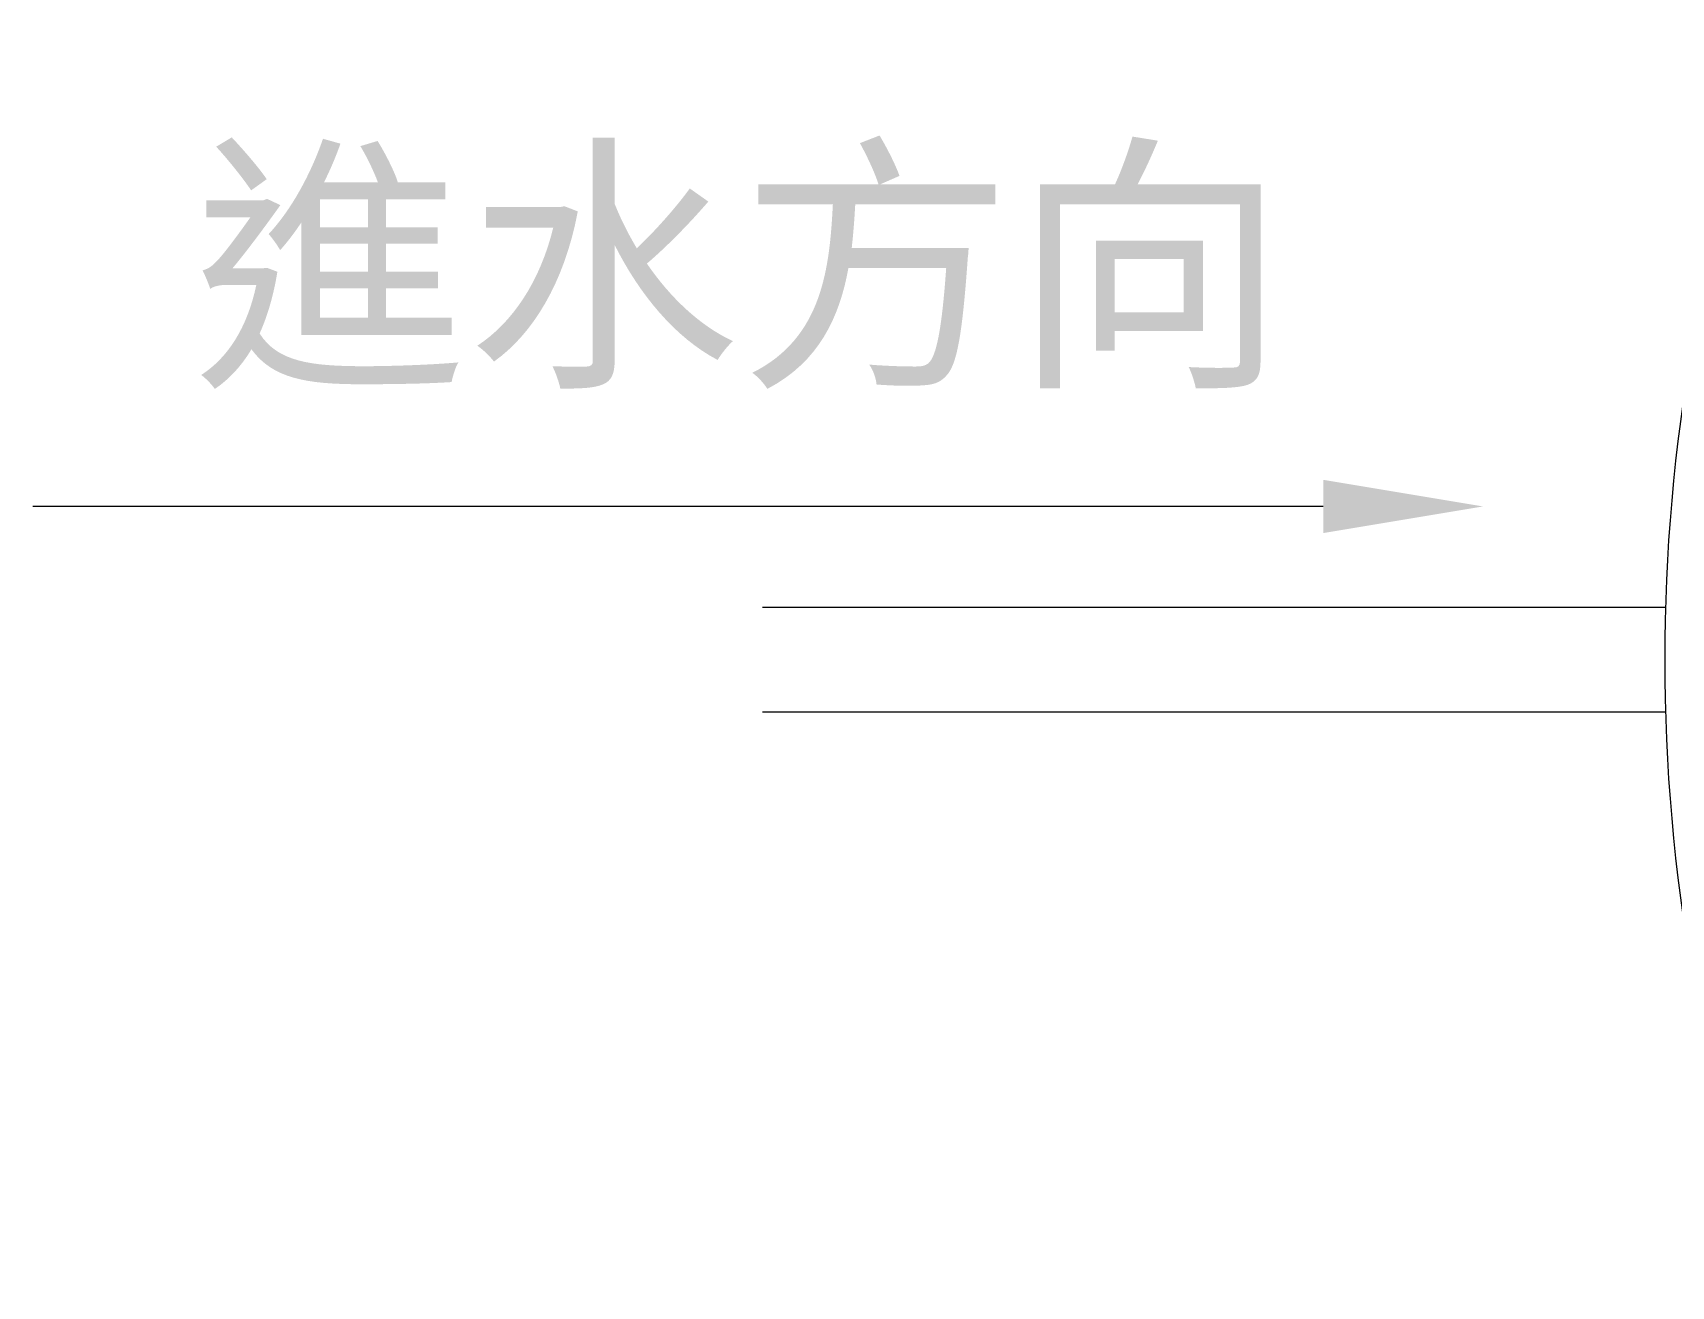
# Model space of a CAD drawing. Header units: millimetres. Extents: x 4664 to 8864, y -38 to 2932.
# Drawn here: x 7643.8 to 7807.4, y 2151.6 to 2276.8 of the extents above; entities that cross this region are included whole.
import ezdxf

# ---------------------------------------------------------------- set-up
doc = ezdxf.new("R2010")
doc.units = ezdxf.units.MM
doc.styles.add('微軟正黑體-20', font='Microsoft JhengHei.ttf', dxfattribs={"height": 20})

msp = doc.modelspace()

# ---------------------------------------------------------------- linework, layer by layer
at = {"lineweight": 5}
for p, q in [((7772.66, 2229.47), (7643.76, 2229.47)), ((7716.64, 2219.4), (7806.77, 2219.4)), ((7716.64, 2208.96), (7806.77, 2208.96))]:
    msp.add_line(p, q, dxfattribs=at)
msp.add_arc((7989.55, 2214.18), 182.77, 159.9684, 200.0316, dxfattribs=at)
msp.add_solid([(7772.66, 2226.81), (7788.64, 2229.47), (7772.66, 2232.13)], dxfattribs=at)

# ---------------------------------------------------------------- texts
at = {"lineweight": 5, "insert": (7659.82, 2252.33), "char_height": 20, "width": 104.2284, "attachment_point": 4, "style": '微軟正黑體-20'}
msp.add_mtext('進水方向', dxfattribs=at)

doc.saveas('drawing.dxf')
